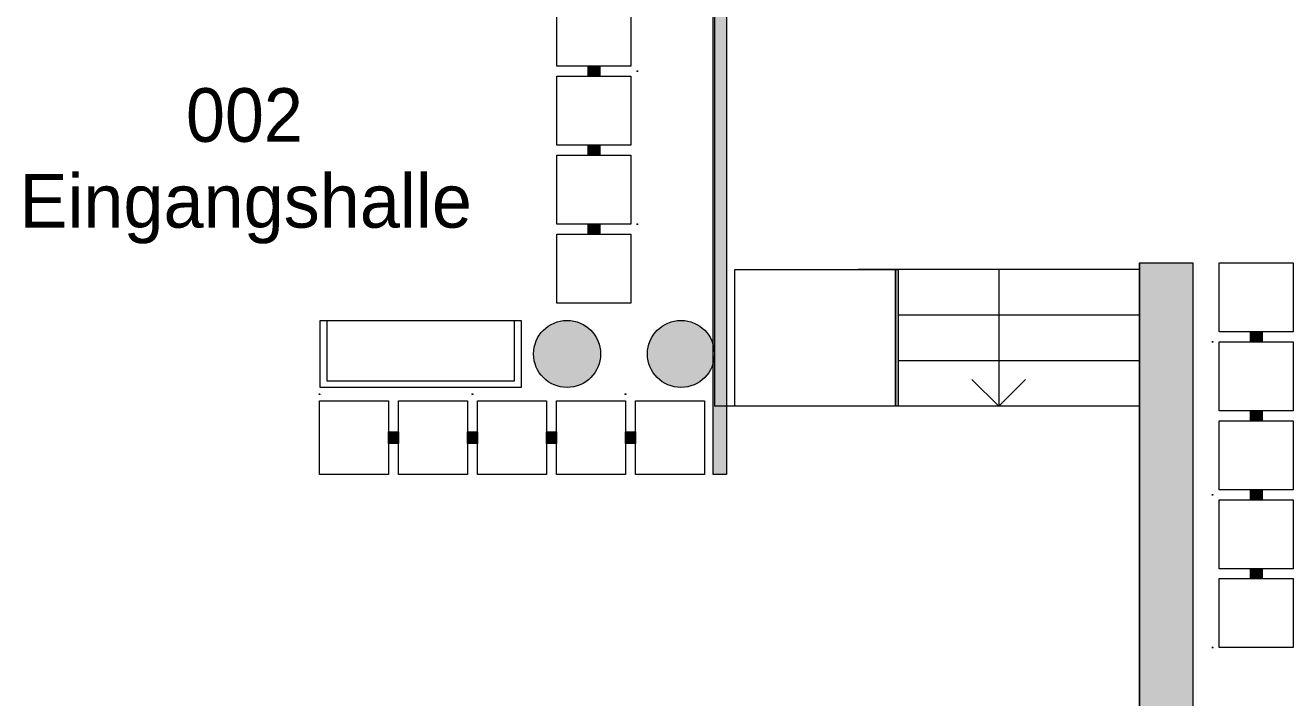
# Model space of a CAD drawing. Header units: inches. Extents: x 50200 to 250609, y 23637 to 115190.
# Drawn here: x 68462 to 77874, y 41664 to 46683 of the extents above; entities that cross this region are included whole.
import ezdxf

# ---------------------------------------------------------------- set-up
doc = ezdxf.new("R2010")
doc.units = ezdxf.units.IN
doc.header["$LTSCALE"] = 200
doc.header["$MEASUREMENT"] = 0
doc.header["$PDMODE"] = 34
doc.header["$PDSIZE"] = 5
doc.linetypes.add('Standardmuster', pattern=[0])
doc.linetypes.add('Volllinie', pattern=[0])
doc.layers.add('Grundebene', color=7, linetype='Continuous')
doc.styles.add('ARIAL', font='arial.ttf', dxfattribs={"height": 0.2})

# ---------------------------------------------------------------- blocks, each defined once
blk = doc.blocks.new('Color_Area-C9')
at = {"layer": 'Grundebene', "true_color": 0x000000, "transparency": 33554687}
blk.add_hatch(color=18, dxfattribs=at).paths.add_polyline_path([(76774.5, 44909), (77174.5, 44909), (77174.5, 40599), (76774.5, 40599)], flags=0)
at = {"layer": 'Grundebene', "color": 18, "linetype": 'Volllinie', "lineweight": 13, "true_color": 0x000000}
for p, q in [((76774.5, 44909), (77174.5, 44909)), ((76774.5, 40599), (76774.5, 44909)), ((77174.5, 44909), (77174.5, 40599)), ((77174.5, 40599), (76774.5, 40599))]:
    blk.add_line(p, q, dxfattribs=at)
blk = doc.blocks.new('Color_Area-1D0')
at = {"layer": 'Grundebene', "true_color": 0x000000, "transparency": 33554687}
blk.add_hatch(color=18, dxfattribs=at).paths.add_polyline_path([(72748, 46376.8), (72748, 46302.8), (72661.1, 46302.8), (72661.1, 46376.8)], flags=0)
at = {"layer": 'Grundebene', "color": 18, "linetype": 'Volllinie', "lineweight": 13, "true_color": 0x000000}
for p, q in [((72661.1, 46302.8), (72661.1, 46376.8)), ((72661.1, 46376.8), (72748, 46376.8)), ((72748, 46376.8), (72748, 46302.8)), ((72748, 46302.8), (72661.1, 46302.8))]:
    blk.add_line(p, q, dxfattribs=at)
blk = doc.blocks.new('Color_Area-1D7')
at = {"layer": 'Grundebene', "true_color": 0x000000, "transparency": 33554687}
blk.add_hatch(color=18, dxfattribs=at).paths.add_polyline_path([(72748, 45787.8), (72748, 45713.8), (72661.1, 45713.8), (72661.1, 45787.8)], flags=0)
at = {"layer": 'Grundebene', "color": 18, "linetype": 'Volllinie', "lineweight": 13, "true_color": 0x000000}
for p, q in [((72661.1, 45713.8), (72661.1, 45787.8)), ((72661.1, 45787.8), (72748, 45787.8)), ((72748, 45787.8), (72748, 45713.8)), ((72748, 45713.8), (72661.1, 45713.8))]:
    blk.add_line(p, q, dxfattribs=at)
blk = doc.blocks.new('Color_Area-1E2')
at = {"layer": 'Grundebene', "true_color": 0x000000, "transparency": 33554687}
blk.add_hatch(color=18, dxfattribs=at).paths.add_polyline_path([(72748, 45198.8), (72748, 45124.8), (72661.1, 45124.8), (72661.1, 45198.8)], flags=0)
at = {"layer": 'Grundebene', "color": 18, "linetype": 'Volllinie', "lineweight": 13, "true_color": 0x000000}
for p, q in [((72661.1, 45124.8), (72661.1, 45198.8)), ((72661.1, 45198.8), (72748, 45198.8)), ((72748, 45198.8), (72748, 45124.8)), ((72748, 45124.8), (72661.1, 45124.8))]:
    blk.add_line(p, q, dxfattribs=at)
blk = doc.blocks.new('Color_Area-251')
at = {"layer": 'Grundebene', "true_color": 0x000000, "transparency": 33554687}
blk.add_hatch(color=18, dxfattribs=at).paths.add_polyline_path([(77602.7, 42553), (77602.7, 42627), (77689.7, 42627), (77689.7, 42553)], flags=0)
at = {"layer": 'Grundebene', "color": 18, "linetype": 'Volllinie', "lineweight": 13, "true_color": 0x000000}
for p, q in [((77602.7, 42553), (77602.7, 42627)), ((77602.7, 42627), (77689.7, 42627)), ((77689.7, 42553), (77602.7, 42553)), ((77689.7, 42627), (77689.7, 42553))]:
    blk.add_line(p, q, dxfattribs=at)
blk = doc.blocks.new('Color_Area-258')
at = {"layer": 'Grundebene', "true_color": 0x000000, "transparency": 33554687}
blk.add_hatch(color=18, dxfattribs=at).paths.add_polyline_path([(77602.7, 43142), (77602.7, 43216), (77689.7, 43216), (77689.7, 43142)], flags=0)
at = {"layer": 'Grundebene', "color": 18, "linetype": 'Volllinie', "lineweight": 13, "true_color": 0x000000}
for p, q in [((77602.7, 43142), (77602.7, 43216)), ((77602.7, 43216), (77689.7, 43216)), ((77689.7, 43216), (77689.7, 43142)), ((77689.7, 43142), (77602.7, 43142))]:
    blk.add_line(p, q, dxfattribs=at)
blk = doc.blocks.new('Color_Area-25F')
at = {"layer": 'Grundebene', "true_color": 0x000000, "transparency": 33554687}
blk.add_hatch(color=18, dxfattribs=at).paths.add_polyline_path([(77602.7, 43731), (77602.7, 43805), (77689.7, 43805), (77689.7, 43731)], flags=0)
at = {"layer": 'Grundebene', "color": 18, "linetype": 'Volllinie', "lineweight": 13, "true_color": 0x000000}
for p, q in [((77602.7, 43731), (77602.7, 43805)), ((77602.7, 43805), (77689.7, 43805)), ((77689.7, 43805), (77689.7, 43731)), ((77689.7, 43731), (77602.7, 43731))]:
    blk.add_line(p, q, dxfattribs=at)
blk = doc.blocks.new('Color_Area-26A')
at = {"layer": 'Grundebene', "true_color": 0x000000, "transparency": 33554687}
blk.add_hatch(color=18, dxfattribs=at).paths.add_polyline_path([(77602.7, 44320), (77602.7, 44394), (77689.7, 44394), (77689.7, 44320)], flags=0)
at = {"layer": 'Grundebene', "color": 18, "linetype": 'Volllinie', "lineweight": 13, "true_color": 0x000000}
for p, q in [((77602.7, 44320), (77602.7, 44394)), ((77602.7, 44394), (77689.7, 44394)), ((77689.7, 44394), (77689.7, 44320)), ((77689.7, 44320), (77602.7, 44320))]:
    blk.add_line(p, q, dxfattribs=at)
blk = doc.blocks.new('Color_Area-C27')
at = {"layer": 'Grundebene', "true_color": 0x000000, "transparency": 33554687}
h = blk.add_hatch(color=18, dxfattribs=at)
edge = h.paths.add_edge_path(flags=0)
edge.add_arc((72504.5, 44229.7), 250, 0, 360)
at = {"layer": 'Grundebene', "color": 18, "linetype": 'Volllinie', "lineweight": 13, "true_color": 0x000000}
blk.add_circle((72504.5, 44229.7), 250, dxfattribs=at)
blk = doc.blocks.new('Color_Area-C2D')
at = {"layer": 'Grundebene', "true_color": 0x000000, "transparency": 33554687}
h = blk.add_hatch(color=18, dxfattribs=at)
edge = h.paths.add_edge_path(flags=0)
edge.add_arc((73354.6, 44229.7), 250, 0, 360)
at = {"layer": 'Grundebene', "color": 18, "linetype": 'Volllinie', "lineweight": 13, "true_color": 0x000000}
blk.add_circle((73354.6, 44229.7), 250, dxfattribs=at)
blk = doc.blocks.new('Color_Area-1119')
at = {"layer": 'Grundebene', "true_color": 0x000000, "transparency": 33554687}
blk.add_hatch(color=18, dxfattribs=at).paths.add_polyline_path([(74955.5, 44858.9), (74975.5, 44858.9), (74975.5, 43838.9), (74955.5, 43838.9)], flags=0)
at = {"layer": 'Grundebene', "color": 18, "linetype": 'Volllinie', "lineweight": 13, "true_color": 0x000000}
for p, q in [((74955.5, 44858.9), (74975.5, 44858.9)), ((74955.5, 43838.9), (74955.5, 44858.9)), ((74975.5, 44858.9), (74975.5, 43838.9)), ((74975.5, 43838.9), (74955.5, 43838.9))]:
    blk.add_line(p, q, dxfattribs=at)
blk = doc.blocks.new('Color_Area-1122')
at = {"layer": 'Grundebene', "true_color": 0x000000, "transparency": 33554687}
blk.add_hatch(color=18, dxfattribs=at).paths.add_polyline_path([(73594.6, 47668.5), (73694.6, 47668.5), (73694.6, 43330.1), (73594.6, 43330.1)], flags=0)
at = {"layer": 'Grundebene', "color": 18, "linetype": 'Volllinie', "lineweight": 13, "true_color": 0x000000}
for p, q in [((73594.6, 47668.5), (73694.6, 47668.5)), ((73594.6, 43330.1), (73594.6, 47668.5)), ((73694.6, 47668.5), (73694.6, 43330.1)), ((73694.6, 43330.1), (73594.6, 43330.1))]:
    blk.add_line(p, q, dxfattribs=at)
blk = doc.blocks.new('Color_Area-128A')
at = {"layer": 'Grundebene', "true_color": 0x000000, "transparency": 33554687}
blk.add_hatch(color=18, dxfattribs=at).paths.add_polyline_path([(71173.2, 43648.6), (71247.2, 43648.6), (71247.2, 43561.6), (71173.2, 43561.6)], flags=0)
at = {"layer": 'Grundebene', "color": 18, "linetype": 'Volllinie', "lineweight": 13, "true_color": 0x000000}
for p, q in [((71173.2, 43648.6), (71247.2, 43648.6)), ((71173.2, 43561.6), (71173.2, 43648.6)), ((71247.2, 43648.6), (71247.2, 43561.6)), ((71247.2, 43561.6), (71173.2, 43561.6))]:
    blk.add_line(p, q, dxfattribs=at)
blk = doc.blocks.new('Color_Area-1291')
at = {"layer": 'Grundebene', "true_color": 0x000000, "transparency": 33554687}
blk.add_hatch(color=18, dxfattribs=at).paths.add_polyline_path([(71762.2, 43648.6), (71836.2, 43648.6), (71836.2, 43561.6), (71762.2, 43561.6)], flags=0)
at = {"layer": 'Grundebene', "color": 18, "linetype": 'Volllinie', "lineweight": 13, "true_color": 0x000000}
for p, q in [((71762.2, 43648.6), (71836.2, 43648.6)), ((71762.2, 43561.6), (71762.2, 43648.6)), ((71836.2, 43648.6), (71836.2, 43561.6)), ((71836.2, 43561.6), (71762.2, 43561.6))]:
    blk.add_line(p, q, dxfattribs=at)
blk = doc.blocks.new('Color_Area-1298')
at = {"layer": 'Grundebene', "true_color": 0x000000, "transparency": 33554687}
blk.add_hatch(color=18, dxfattribs=at).paths.add_polyline_path([(72351.2, 43648.6), (72425.2, 43648.6), (72425.2, 43561.6), (72351.2, 43561.6)], flags=0)
at = {"layer": 'Grundebene', "color": 18, "linetype": 'Volllinie', "lineweight": 13, "true_color": 0x000000}
for p, q in [((72351.2, 43648.6), (72425.2, 43648.6)), ((72351.2, 43561.6), (72351.2, 43648.6)), ((72425.2, 43648.6), (72425.2, 43561.6)), ((72425.2, 43561.6), (72351.2, 43561.6))]:
    blk.add_line(p, q, dxfattribs=at)
blk = doc.blocks.new('Color_Area-12A3')
at = {"layer": 'Grundebene', "true_color": 0x000000, "transparency": 33554687}
blk.add_hatch(color=18, dxfattribs=at).paths.add_polyline_path([(72940.2, 43648.6), (73014.2, 43648.6), (73014.2, 43561.6), (72940.2, 43561.6)], flags=0)
at = {"layer": 'Grundebene', "color": 18, "linetype": 'Volllinie', "lineweight": 13, "true_color": 0x000000}
for p, q in [((72940.2, 43648.6), (73014.2, 43648.6)), ((72940.2, 43561.6), (72940.2, 43648.6)), ((73014.2, 43648.6), (73014.2, 43561.6)), ((73014.2, 43561.6), (72940.2, 43561.6))]:
    blk.add_line(p, q, dxfattribs=at)

msp = doc.modelspace()

# ---------------------------------------------------------------- linework, layer by layer
at = {"layer": 'Grundebene', "color": 18, "linetype": 'Volllinie', "lineweight": 13, "true_color": 0x000000}
for p, q in [((73604.6, 49429), (73604.6, 43838.9)), ((73594.6, 43330.1), (73594.6, 47668.5)), ((73694.6, 47668.5), (73694.6, 43330.1)), ((76774.5, 44909), (77174.5, 44909)), ((76774.5, 40599), (76774.5, 44909)), ((76774.5, 44909), (77174.5, 44909)), ((76774.5, 44909), (76774.5, 40599)), ((77174.5, 44909), (77174.5, 40599)), ((77174.5, 44909), (77174.5, 40599)), ((73755.5, 44858.9), (74955.5, 44858.9)), ((73755.5, 43838.9), (73755.5, 44858.9)), ((76774.5, 44858.9), (74675.5, 44858.9)), ((74955.5, 44858.9), (74955.5, 43838.9)), ((74955.5, 44858.9), (74975.5, 44858.9)), ((74955.5, 43838.9), (74955.5, 44858.9)), ((74975.5, 44858.9), (74975.5, 43838.9)), ((75725, 44858.9), (75725, 43838.9)), ((70662.5, 43979.7), (70662.5, 44479.7)), ((70662.5, 44479.7), (72162.5, 44479.7)), ((70662.5, 43979.7), (70662.5, 44479.7)), ((70662.5, 44479.7), (70712.5, 44479.7)), ((70712.5, 44479.7), (70712.5, 44029.7)), ((72112.5, 44029.7), (72112.5, 44479.7)), ((72112.5, 44479.7), (72162.5, 44479.7)), ((72162.5, 44479.7), (72162.5, 43979.7)), ((72162.5, 44479.7), (72162.5, 43979.7)), ((76774.5, 44518.9), (74975.5, 44518.9)), ((76774.5, 44178.9), (74975.5, 44178.9)), ((72162.5, 43979.7), (70662.5, 43979.7)), ((72162.5, 43979.7), (70662.5, 43979.7)), ((70712.5, 44029.7), (72112.5, 44029.7)), ((75725, 43838.9), (75525, 44038.9)), ((75725, 43838.9), (75925, 44038.9)), ((76774.5, 43838.9), (73604.6, 43838.9)), ((74955.5, 43838.9), (73755.5, 43838.9)), ((74975.5, 43838.9), (74955.5, 43838.9)), ((73694.6, 43330.1), (73594.6, 43330.1))]:
    msp.add_line(p, q, dxfattribs=at)
for points in [[(72979.5, 46891.8), (72979.5, 46376.8), (72429.5, 46376.8), (72429.5, 46891.8), (72979.5, 46891.8)], [(72748, 46376.8), (72748, 46302.8), (72661.1, 46302.8), (72661.1, 46376.8), (72748, 46376.8)], [(72979.5, 46302.8), (72979.5, 45787.8), (72429.5, 45787.8), (72429.5, 46302.8), (72979.5, 46302.8)], [(72748, 45787.8), (72748, 45713.8), (72661.1, 45713.8), (72661.1, 45787.8), (72748, 45787.8)], [(72979.5, 45713.8), (72979.5, 45198.8), (72429.5, 45198.8), (72429.5, 45713.8), (72979.5, 45713.8)], [(72748, 45198.8), (72748, 45124.8), (72661.1, 45124.8), (72661.1, 45198.8), (72748, 45198.8)], [(72429.5, 44609.8), (72429.5, 45124.8), (72979.5, 45124.8), (72979.5, 44609.8), (72429.5, 44609.8)], [(77921.2, 44909), (77921.2, 44394), (77371.2, 44394), (77371.2, 44909), (77921.2, 44909)], [(77602.7, 44320), (77602.7, 44394), (77689.7, 44394), (77689.7, 44320), (77602.7, 44320)], [(77371.2, 43805), (77371.2, 44320), (77921.2, 44320), (77921.2, 43805), (77371.2, 43805)], [(70658.2, 43880.1), (71173.2, 43880.1), (71173.2, 43330.1), (70658.2, 43330.1), (70658.2, 43880.1)], [(71247.2, 43880.1), (71762.2, 43880.1), (71762.2, 43330.1), (71247.2, 43330.1), (71247.2, 43880.1)], [(71836.2, 43880.1), (72351.2, 43880.1), (72351.2, 43330.1), (71836.2, 43330.1), (71836.2, 43880.1)], [(72425.2, 43880.1), (72940.2, 43880.1), (72940.2, 43330.1), (72425.2, 43330.1), (72425.2, 43880.1)], [(73529.2, 43330.1), (73014.2, 43330.1), (73014.2, 43880.1), (73529.2, 43880.1), (73529.2, 43330.1)], [(77602.7, 43731), (77602.7, 43805), (77689.7, 43805), (77689.7, 43731), (77602.7, 43731)], [(77371.2, 43216), (77371.2, 43731), (77921.2, 43731), (77921.2, 43216), (77371.2, 43216)], [(71173.2, 43648.6), (71247.2, 43648.6), (71247.2, 43561.6), (71173.2, 43561.6), (71173.2, 43648.6)], [(71762.2, 43648.6), (71836.2, 43648.6), (71836.2, 43561.6), (71762.2, 43561.6), (71762.2, 43648.6)], [(72351.2, 43648.6), (72425.2, 43648.6), (72425.2, 43561.6), (72351.2, 43561.6), (72351.2, 43648.6)], [(72940.2, 43648.6), (73014.2, 43648.6), (73014.2, 43561.6), (72940.2, 43561.6), (72940.2, 43648.6)], [(77602.7, 43142), (77602.7, 43216), (77689.7, 43216), (77689.7, 43142), (77602.7, 43142)], [(77371.2, 42627), (77371.2, 43142), (77921.2, 43142), (77921.2, 42627), (77371.2, 42627)], [(77371.2, 42038), (77371.2, 42553), (77921.2, 42553), (77921.2, 42038), (77371.2, 42038)], [(77602.7, 42553), (77602.7, 42627), (77689.7, 42627), (77689.7, 42553), (77602.7, 42553)]]:
    msp.add_lwpolyline(points, dxfattribs=at)
for centre in [(72504.5, 44229.7), (73354.6, 44229.7)]:
    msp.add_circle(centre, 250, dxfattribs=at)
at = {"layer": 'Grundebene', "color": 18, "linetype": 'Standardmuster', "lineweight": 13, "true_color": 0x000000}
for p in [(73029.5, 46339.8), (73029.5, 45198.8), (77321.2, 44320), (70658.2, 43930.1), (71799.2, 43930.1), (72940.2, 43930.1), (77321.2, 43179), (77321.2, 42038)]:
    msp.add_point(p, dxfattribs=at)

# ---------------------------------------------------------------- block references
at = {"layer": 'Grundebene'}
for name in ['Color_Area-1122', 'Color_Area-1D0', 'Color_Area-1D7', 'Color_Area-1E2', 'Color_Area-C9', 'Color_Area-1119', 'Color_Area-C27', 'Color_Area-C2D', 'Color_Area-26A', 'Color_Area-25F', 'Color_Area-128A', 'Color_Area-1291', 'Color_Area-1298', 'Color_Area-12A3', 'Color_Area-258', 'Color_Area-251']:
    msp.add_blockref(name, (0, 0), dxfattribs=at)

# ---------------------------------------------------------------- texts
at = {"layer": 'Grundebene', "color": 18, "lineweight": 18, "true_color": 0x000000, "style": 'ARIAL'}
for s, width, p in [('002', 0.935301, (69661.5, 45813.1)), ('Eingangshalle', 0.962055, (68417.8, 45172.4))]:
    msp.add_text(s, height=400, dxfattribs=dict(at, width=width)).set_placement(p)

doc.saveas('drawing.dxf')
